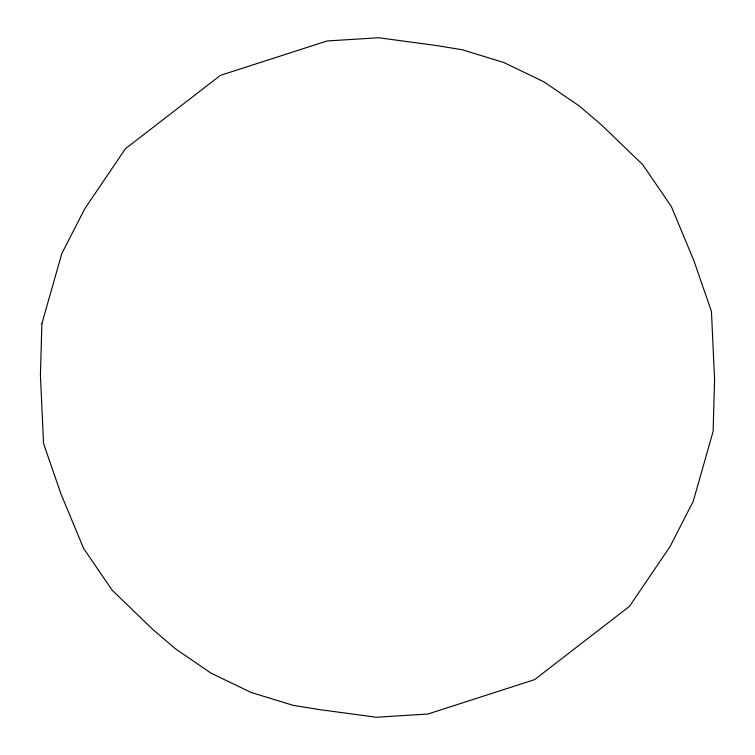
<?xml version="1.0" encoding="UTF-8"?>
<svg xmlns="http://www.w3.org/2000/svg" width="755" height="755" viewBox="0 0 755 755"><rect width="100%" height="100%" fill="white"/><g stroke="black" fill="none" stroke-linecap="round" stroke-linejoin="round"><path stroke-width="1.13" d="M41.874 323.659L40.421 375.226L43.545 443.534L60.966 493.921L83.645 548.479L112.193 590.221L153.105 629.698L175.471 648.819L211.173 673.243L251.226 692.495L292.893 705.283L319.167 709.558L376.358 717.25L427.915 714.032L534.559 679.651L629.576 606.265L670.213 546.271L693.232 501.311L713.126 431.341L714.579 379.774L711.455 311.466L694.034 261.079L671.355 206.521L642.807 164.779L601.895 125.302L579.529 106.181L543.827 81.757L503.774 62.505L462.107 49.717L435.833 45.442L378.642 37.75L327.085 40.968L220.441 75.349L125.424 148.735L84.787 208.729L61.768 253.689L41.874 323.659"/></g></svg>
